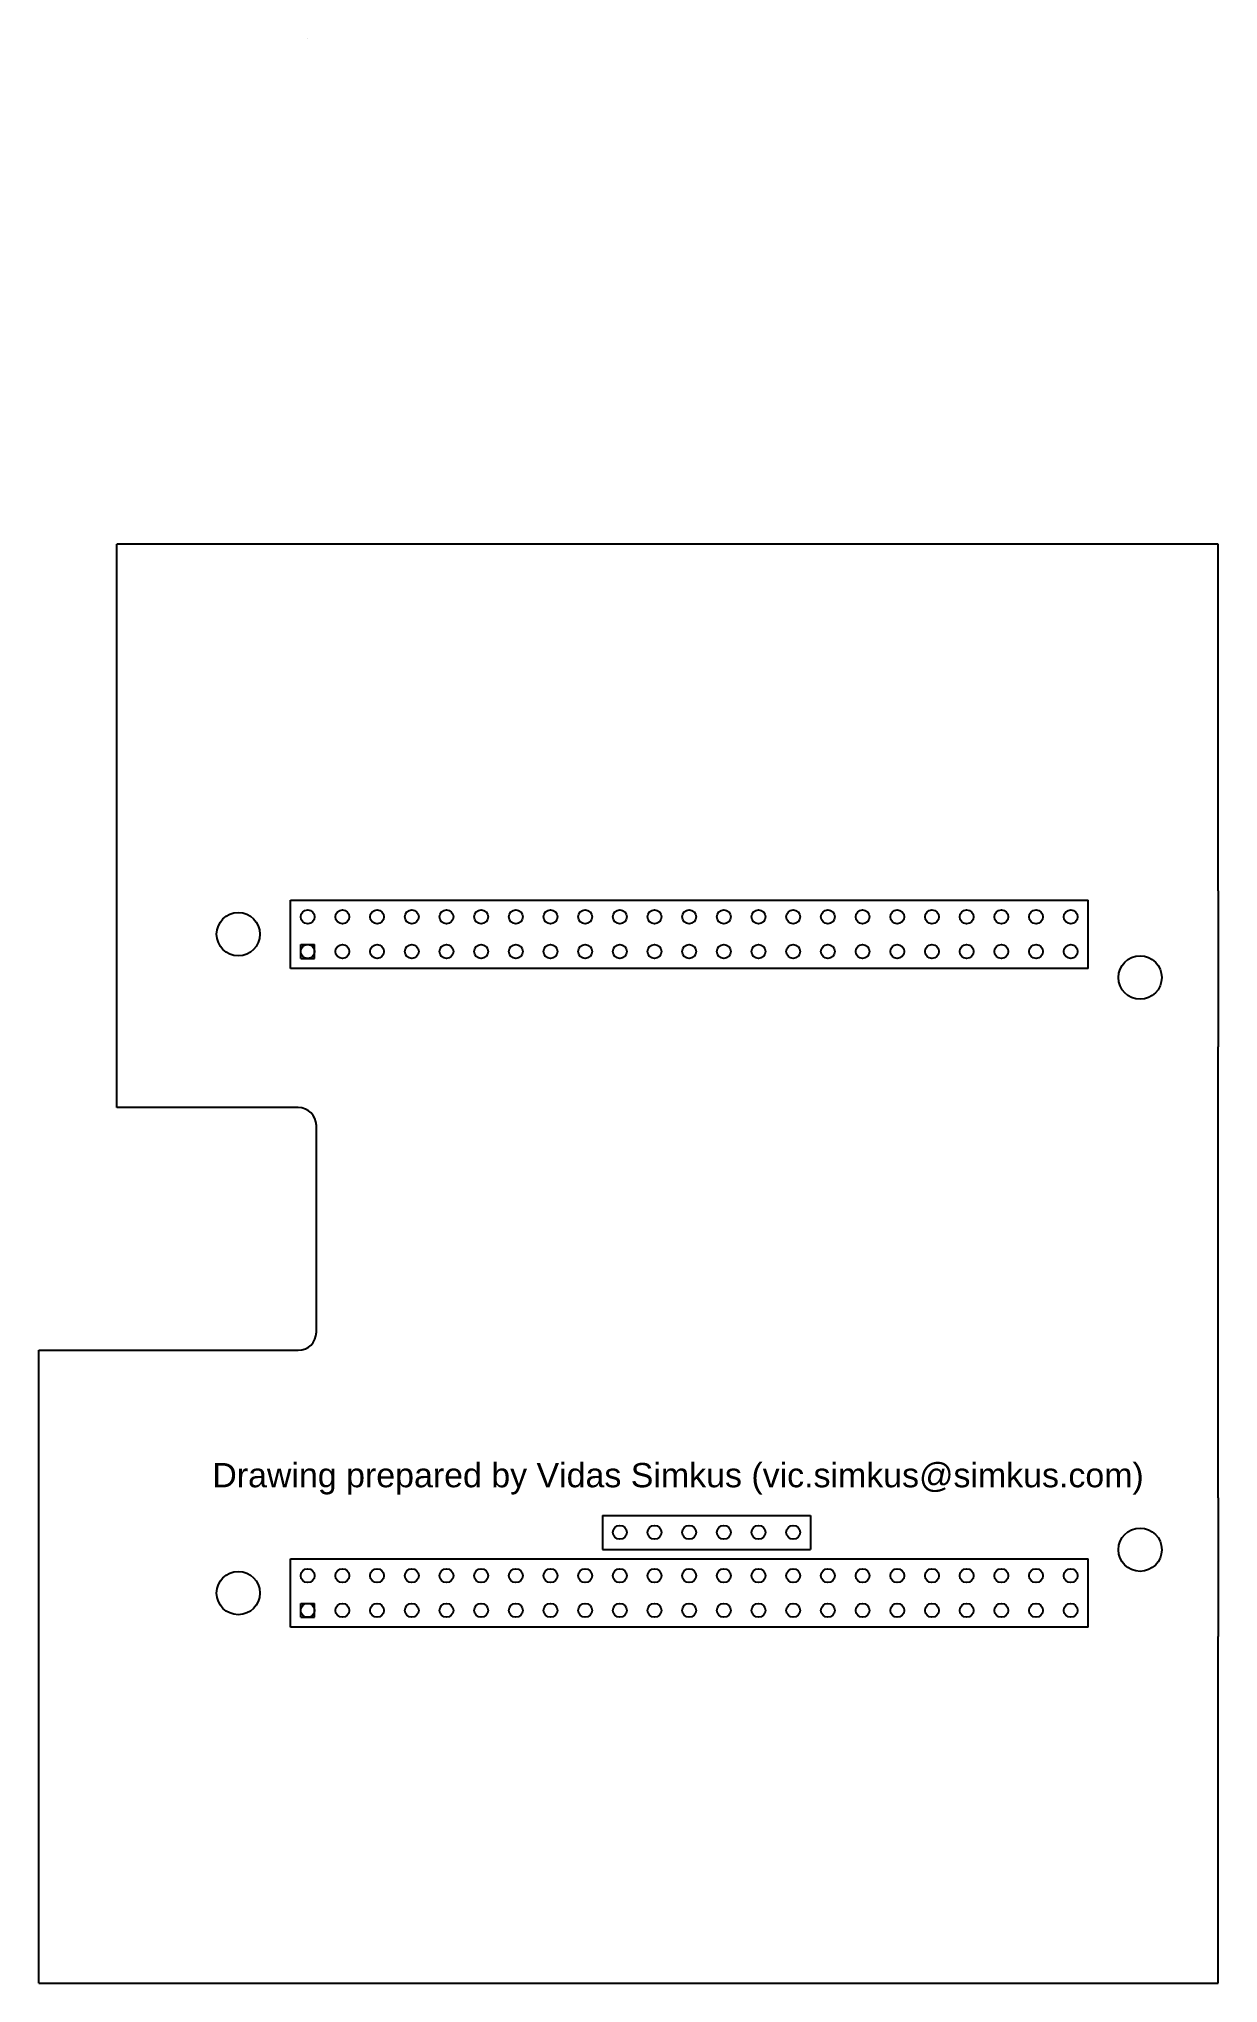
# Model space of a CAD drawing. Header units: inches. Extents: x 0 to 3.4, y -1 to 4.61.
import ezdxf

# ---------------------------------------------------------------- set-up
doc = ezdxf.new("R2010")
doc.units = ezdxf.units.IN
doc.header["$MEASUREMENT"] = 0
doc.layers.get('0').update_dxf_attribs({"true_color": 0xffffff})
doc.layers.add('layer 2', color=3, linetype='Continuous', lineweight=25, true_color=0x00ff00)
doc.styles.add('textstyle11', font='')
doc.styles.get('textstyle11').set_extended_font_data('Liberation Sans')

# ---------------------------------------------------------------- blocks, each defined once
blk = doc.blocks.new('CONN_HEADER')
for p, q in [((-0.05, -0.0485), (-0.05, 0.1485)), ((-0.05, 0.1485), (2.25, 0.1485)), ((2.25, -0.0485), (2.25, 0.1485)), ((-0.02, -0.02), (-0.02, 0.02)), ((-0.02, 0.02), (0.02, 0.02)), ((0.02, -0.02), (0.02, 0.02)), ((2.25, -0.0485), (-0.05, -0.0485)), ((-0.02, -0.02), (0.02, -0.02))]:
    blk.add_line(p, q)
for centre in [(0, 0.1), (0.1, 0.1), (0.2, 0.1), (0.3, 0.1), (0.4, 0.1), (0.5, 0.1), (0.6, 0.1), (0.7, 0.1), (0.8, 0.1), (0.9, 0.1), (1, 0.1), (1.1, 0.1), (1.2, 0.1), (1.3, 0.1), (1.4, 0.1), (1.5, 0.1), (1.6, 0.1), (1.7, 0.1), (1.8, 0.1), (1.9, 0.1), (2, 0.1), (2.1, 0.1), (2.2, 0.1), (0, 0), (0.1, 0), (0.2, 0), (0.3, 0), (0.4, 0), (0.5, 0), (0.6, 0), (0.7, 0), (0.8, 0), (0.9, 0), (1, 0), (1.1, 0), (1.2, 0), (1.3, 0), (1.4, 0), (1.5, 0), (1.6, 0), (1.7, 0), (1.8, 0), (1.9, 0), (2, 0), (2.1, 0), (2.2, 0)]:
    blk.add_circle(centre, 0.02)
blk = doc.blocks.new('SER_CONN')
for p, q in [((-0.05, 0.049), (0.55, 0.049)), ((-0.05, 0.049), (-0.05, -0.049)), ((0.55, 0.049), (0.55, -0.049)), ((-0.05, -0.049), (0.55, -0.049)), ((-0.05, -0.049), (-0.05, -0.049)), ((0.55, -0.049), (0.55, -0.049))]:
    blk.add_line(p, q)
for centre in [(0, 0), (0.1, 0), (0.2, 0), (0.3, 0), (0.4, 0), (0.5, 0)]:
    blk.add_circle(centre, 0.02)

msp = doc.modelspace()

# ---------------------------------------------------------------- linework, layer by layer
for p, q in [((0.775, 4.6071), (0.775, 4.6071)), ((0.775, 4.6071), (0.775, 4.6071)), ((0.225, 2.15), (0.225, 3.15)), ((3.4, 3.15), (0.225, 3.15)), ((3.4, 2.15), (3.4, 3.15)), ((0.225, 1.525), (0.225, 2.15)), ((3.4, 2.15), (3.4, 1.7)), ((3.4, 0.4), (3.4, 1.7)), ((0.748, 1.525), (0.225, 1.525)), ((0.8, 0.877), (0.8, 1.473)), ((0, 0.25), (0, 0.825)), ((0, 0.825), (0.748, 0.825)), ((3.4, 0.4), (3.4, 0)), ((0, 0), (0, 0.25)), ((0, -1), (0, 0)), ((3.4, -1), (3.4, 0)), ((0, -1), (3.4, -1))]:
    msp.add_line(p, q)
for centre in [(0.575, 2.025), (3.175, 1.9), (3.175, 0.25), (0.575, 0.125)]:
    msp.add_circle(centre, 0.0625)
for centre, start, end in [((0.748, 1.473), 0, 90), ((0.748, 0.877), 270, 0)]:
    msp.add_arc(centre, 0.052, start, end)

# ---------------------------------------------------------------- block references
for name, p in [('CONN_HEADER', (0.775, 1.975)), ('SER_CONN', (1.675, 0.3)), ('CONN_HEADER', (0.775, 0.075))]:
    msp.add_blockref(name, p)

# ---------------------------------------------------------------- texts
at = {"layer": 'layer 2', "insert": (0.5, 0.5), "char_height": 0.07, "attachment_point": 1, "style": 'textstyle11'}
msp.add_mtext('Drawing prepared by Vidas Simkus (vic.simkus@simkus.com)', dxfattribs=at)

doc.saveas('drawing.dxf')
